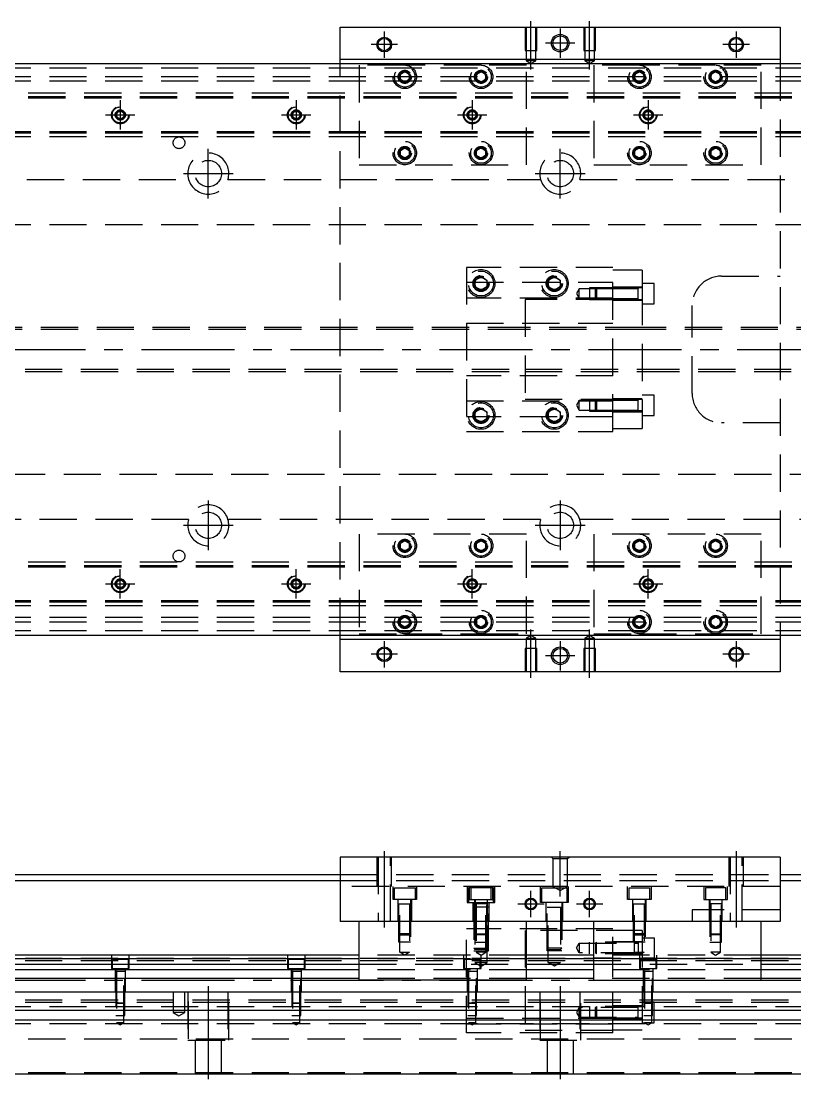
# Model space of a CAD drawing. Extents: x -21 to 1023, y -307 to 112.
# Drawn here: x 243.2 to 507, y -249.2 to 112 of the extents above; entities that cross this region are included whole.
import ezdxf

# ---------------------------------------------------------------- set-up
doc = ezdxf.new("R2010")
doc.units = 0
doc.linetypes.add('CENTER', pattern=[50.8, 31.75, -6.35, 6.35, -6.35])
doc.linetypes.add('DASHED', pattern=[19.05, 12.7, -6.35])
doc.layers.get('0').update_dxf_attribs({"linetype": 'CONTINUOUS'})
doc.layers.add('CENTER', color=1, linetype='CENTER')

msp = doc.modelspace()

# ---------------------------------------------------------------- linework, layer by layer
at = {"color": 7, "linetype": 'CONTINUOUS'}
for p, q in [((352, 110), (502, 110)), ((352, 99), (352, 110)), ((502, 110), (502, 99)), ((352, 99), (502, 99)), ((352, 97.5), (352, 99)), ((502, 99), (502, 97.5)), ((851, 97.5), (3, 97.5)), ((3, -97.5), (851, -97.5)), ((352, -99), (352, -97.5)), ((502, -97.5), (502, -99)), ((352, -110), (352, -99)), ((502, -99), (352, -99)), ((502, -99), (502, -110)), ((502, -110), (352, -110)), ((352, -173.2), (352, -195.2)), ((502, -173.2), (352, -173.2)), ((502, -173.2), (502, -195.2)), ((3, -179.2), (352, -179.2)), ((502, -179.2), (851, -179.2)), ((11, -181.2), (352, -181.2)), ((502, -181.2), (843, -181.2)), ((502, -195.2), (352, -195.2)), ((358.5, -215.2), (358.5, -195.2)), ((415.5, -215.2), (415.5, -195.2)), ((438.5, -215.2), (438.5, -195.2)), ((495.5, -215.2), (495.5, -195.2)), ((358.5, -206.7), (17, -206.7)), ((358.5, -207.952272), (17, -207.952272)), ((438.5, -206.7), (415.5, -206.7)), ((438.5, -207.952272), (415.5, -207.952272)), ((837, -206.7), (495.5, -206.7)), ((837, -207.952272), (495.5, -207.952272)), ((17, -209.72668), (358.5, -209.72668)), ((358.5, -211.623076), (17, -211.623076)), ((415.5, -209.72668), (438.5, -209.72668)), ((438.5, -211.623076), (415.5, -211.623076)), ((495.5, -209.72668), (837, -209.72668)), ((837, -211.623076), (495.5, -211.623076)), ((358.5, -214.677372), (17, -214.677372)), ((415.5, -215.2), (358.5, -215.2)), ((438.5, -214.677372), (415.5, -214.677372)), ((438.5, -215.2), (495.5, -215.2)), ((837, -214.677372), (495.5, -214.677372)), ((17, -219.2), (837, -219.2)), ((837, -225.5), (17, -225.5)), ((837, -228.9), (17, -228.9)), ((17, -247.2), (837, -247.2))]:
    msp.add_line(p, q, dxfattribs=at)
at = {"color": 3, "linetype": 'DASHED'}
for p, q in [((415.000006, 110), (415.000006, 102)), ((415.35, 110), (415.35, 102)), ((418.65, 102), (418.65, 110)), ((418.999994, 102), (418.999994, 110)), ((435.000006, 110), (435.000006, 102)), ((435.35, 110), (435.35, 102)), ((438.65, 102), (438.65, 110)), ((438.999994, 102), (438.999994, 110)), ((415.000006, 102), (418.999994, 102)), ((415.35, 102), (415.35, 98.5)), ((418.65, 98.5), (418.65, 102)), ((435.000006, 102), (438.999994, 102)), ((435.35, 102), (435.35, 98.5)), ((438.65, 98.5), (438.65, 102)), ((417, 98.5), (415.35, 98.5)), ((415.35, 98.5), (417, 97.547372)), ((418.65, 98.5), (417, 98.5)), ((417, 97.547372), (418.65, 98.5)), ((437, 98.5), (435.35, 98.5)), ((435.35, 98.5), (437, 97.547372)), ((438.65, 98.5), (437, 98.5)), ((437, 97.547372), (438.65, 98.5)), ((837, 96), (17, 96)), ((352, -97.5), (352, 97.5)), ((374, 97), (358.5, 97)), ((358.5, 97), (358.5, 63)), ((372.5, 93.866026), (374, 94.73205)), ((400, 97), (374, 97)), ((374, 94.73205), (375.5, 93.866026)), ((398.5, 93.866026), (400, 94.73205)), ((415.5, 97), (400, 97)), ((400, 94.73205), (401.5, 93.866026)), ((415.5, 63), (415.5, 97)), ((454, 97), (438.5, 97)), ((438.5, 97), (438.5, 63)), ((452.5, 93.866026), (454, 94.73205)), ((480, 97), (454, 97)), ((454, 94.73205), (455.5, 93.866026)), ((478.5, 93.866026), (480, 94.73205)), ((495.5, 97), (480, 97)), ((480, 94.73205), (481.5, 93.866026)), ((495.5, 63), (495.5, 97)), ((502, 97.5), (502, -97.5)), ((837, 93), (17, 93)), ((837, 91.5), (17, 91.5)), ((372.5, 92.133974), (372.5, 93.866026)), ((374, 91.26795), (372.5, 92.133974)), ((375.5, 92.133974), (374, 91.26795)), ((375.5, 93.866026), (375.5, 92.133974)), ((375.973226, 93.326156), (376, 93)), ((398.5, 92.133974), (398.5, 93.866026)), ((400, 91.26795), (398.5, 92.133974)), ((401.5, 92.133974), (400, 91.26795)), ((401.5, 93.866026), (401.5, 92.133974)), ((401.973226, 93.326156), (402, 93)), ((452.5, 92.133974), (452.5, 93.866026)), ((454, 91.26795), (452.5, 92.133974)), ((455.5, 92.133974), (454, 91.26795)), ((455.5, 93.866026), (455.5, 92.133974)), ((455.973226, 93.326156), (456, 93)), ((478, 93), (478.030168, 93.346066)), ((478.5, 92.133974), (478.5, 93.866026)), ((480, 91.26795), (478.5, 92.133974)), ((481.5, 92.133974), (480, 91.26795)), ((481.5, 93.866026), (481.5, 92.133974)), ((17, 87.5), (837, 87.5)), ((17, 86.247728), (837, 86.247728)), ((17, 86.1147), (837, 86.1147)), ((17, 86.1), (837, 86.1)), ((17, 85.8), (837, 85.8)), ((275.5, 80), (275.516134, 80.21941)), ((275.75, 80.721688), (277, 81.443376)), ((275.75, 79.278312), (275.75, 80.721688)), ((277, 81.443376), (278.25, 80.721688)), ((278.25, 80.721688), (278.25, 79.278312)), ((335.5, 80), (335.516134, 80.21941)), ((335.75, 80.721688), (337, 81.443376)), ((335.75, 79.278312), (335.75, 80.721688)), ((337, 81.443376), (338.25, 80.721688)), ((338.25, 80.721688), (338.25, 79.278312)), ((395.5, 80), (395.516134, 80.21941)), ((395.75, 80.721688), (397, 81.443376)), ((395.75, 79.278312), (395.75, 80.721688)), ((397, 81.443376), (398.25, 80.721688)), ((398.25, 80.721688), (398.25, 79.278312)), ((455.5, 80), (455.52041, 80.24661)), ((455.75, 80.721688), (457, 81.443376)), ((455.75, 79.278312), (455.75, 80.721688)), ((457, 81.443376), (458.25, 80.721688)), ((458.25, 80.721688), (458.25, 79.278312)), ((277, 78.556624), (275.75, 79.278312)), ((278.25, 79.278312), (277, 78.556624)), ((337, 78.556624), (335.75, 79.278312)), ((338.25, 79.278312), (337, 78.556624)), ((397, 78.556624), (395.75, 79.278312)), ((398.25, 79.278312), (397, 78.556624)), ((457, 78.556624), (455.75, 79.278312)), ((458.25, 79.278312), (457, 78.556624)), ((837, 74.2), (17, 74.2)), ((837, 73.9), (17, 73.9)), ((837, 73.8853), (17, 73.8853)), ((837, 73.752272), (17, 73.752272)), ((837, 72.5), (17, 72.5)), ((372.5, 67.866026), (374, 68.73205)), ((374, 68.73205), (375.5, 67.866026)), ((398.5, 67.866026), (400, 68.73205)), ((400, 68.73205), (401.5, 67.866026)), ((452.5, 67.866026), (454, 68.73205)), ((454, 68.73205), (455.5, 67.866026)), ((478.5, 67.866026), (480, 68.73205)), ((480, 68.73205), (481.5, 67.866026)), ((372, 67), (372.030168, 67.346066)), ((372.5, 66.133974), (372.5, 67.866026)), ((374, 65.26795), (372.5, 66.133974)), ((375.5, 66.133974), (374, 65.26795)), ((375.5, 67.866026), (375.5, 66.133974)), ((398, 67), (398.023172, 67.30356)), ((398.5, 66.133974), (398.5, 67.866026)), ((400, 65.26795), (398.5, 66.133974)), ((401.5, 66.133974), (400, 65.26795)), ((401.5, 67.866026), (401.5, 66.133974)), ((452.5, 66.133974), (452.5, 67.866026)), ((454, 65.26795), (452.5, 66.133974)), ((455.5, 66.133974), (454, 65.26795)), ((455.5, 67.866026), (455.5, 66.133974)), ((455.973226, 67.326156), (456, 67)), ((478, 67), (478.030168, 67.346066)), ((478.5, 66.133974), (478.5, 67.866026)), ((480, 65.26795), (478.5, 66.133974)), ((481.5, 66.133974), (480, 65.26795)), ((481.5, 67.866026), (481.5, 66.133974)), ((358.5, 63), (415.5, 63)), ((438.5, 63), (495.5, 63)), ((73.708204, 58), (300.291796, 58)), ((313.708204, 58), (420.291796, 58)), ((433.708204, 58), (540.291796, 58)), ((837, 42.5), (29.1, 42.5)), ((395, 28), (395, -28)), ((445, 28), (395, 28)), ((445, -28), (445, 28)), ((455, 27), (445, 27)), ((455, 27), (455, 20.976176)), ((395, 23), (445, 23)), ((398, 23.6547), (400, 24.809402)), ((398, 21.3453), (398, 23.6547)), ((400, 24.809402), (402, 23.6547)), ((402, 23.6547), (402, 21.3453)), ((402.483582, 22.786038), (402.5, 22.5)), ((422.5, 22.5), (422.52689, 22.865682)), ((423, 23.6547), (425, 24.809402)), ((423, 21.3453), (423, 23.6547)), ((425, 24.809402), (427, 23.6547)), ((427, 23.6547), (427, 21.3453)), ((459, 22.552558), (455, 22.552558)), ((459, 15.552558), (459, 22.552558)), ((482, 25), (502, 25)), ((400, 20.190598), (398, 21.3453)), ((402, 21.3453), (400, 20.190598)), ((425, 20.190598), (423, 21.3453)), ((427, 21.3453), (425, 20.190598)), ((433.5, 20.702558), (432.547372, 19.052558)), ((432.547372, 19.052558), (433.5, 17.402558)), ((433.5, 17.402558), (433.5, 20.702558)), ((437, 20.702558), (433.5, 20.702558)), ((437, 21.052554), (437, 17.052564)), ((439.35, 21.052554), (437, 21.052554)), ((439, 20.702558), (437, 20.702558)), ((439.35, 21.052558), (439, 20.702558)), ((439, 17.402558), (439, 20.702558)), ((445, 20.702558), (439, 20.702558)), ((445, 20.702558), (439, 20.702558)), ((439.35, 21.052558), (439.35, 17.052558)), ((445, 21.052556), (439.35, 21.052558)), ((445, 21.052554), (439.35, 21.052554)), ((455, 21.302558), (445, 21.302558)), ((453.605, 21.052558), (445, 21.052556)), ((455, 20.976176), (445, 20.976176)), ((453.6, 20.702558), (445, 20.702558)), ((455, 21.052558), (453.595, 21.052558)), ((453.6, 17.05324), (453.6, 21.052564)), ((453.6, 20.836098), (453.6, 21.052558)), ((453.6, 21.052558), (453.6, 20.835892)), ((455, 20.976176), (455, -20.976176)), ((445, 17.5), (395, 17.5)), ((415, 17), (415, -17)), ((445, 17), (415, 17)), ((433.5, 17.402558), (437, 17.402558)), ((437, 17.402558), (439, 17.402558)), ((437, 17.052564), (439.35, 17.052564)), ((439, 17.402558), (445, 17.402558)), ((439, 17.402558), (439.35, 17.052558)), ((439, 17.402558), (445, 17.402558)), ((439.35, 17.052564), (445, 17.052564)), ((439.35, 17.052558), (445, 17.052562)), ((445, 17.402558), (453.6, 17.402558)), ((445, 17.052562), (453.605, 17.052558)), ((445, 16.802558), (455, 16.802558)), ((453.595, 17.052558), (455, 17.052558)), ((453.6, 17.269268), (453.6, 17.052558)), ((453.6, 17.052558), (453.6, 17.26902)), ((453.6, 17.052554), (453.6, 17.05324)), ((455, 15.552558), (459, 15.552558)), ((472, -15), (472, 15)), ((415, 7.5), (54, 7.5)), ((395, 9), (445, 9)), ((455, 7.5), (415, 7.5)), ((455, 7.499994), (415, 7.499994)), ((787.005, 7.5), (455, 7.5)), ((415, 6.75), (54, 6.75)), ((455, 6.75), (415, 6.75)), ((455, 6.75), (415, 6.75)), ((787, 6.75), (455, 6.75)), ((54, -6.75), (415, -6.75)), ((415, -6.75), (455, -6.75)), ((415, -6.75), (455, -6.75)), ((455, -6.75), (787, -6.75)), ((54, -7.5), (415, -7.5)), ((445, -9), (395, -9)), ((415, -7.499994), (455, -7.499994)), ((415, -7.5), (455, -7.5)), ((455, -7.5), (787.005, -7.5)), ((395, -17.5), (445, -17.5)), ((415, -17), (445, -17)), ((433.5, -17.402558), (432.547372, -19.052558)), ((433.5, -20.702558), (433.5, -17.402558)), ((437, -17.402558), (433.5, -17.402558)), ((437, -17.052564), (437, -21.052554)), ((439.35, -17.052564), (437, -17.052564)), ((439, -17.402558), (437, -17.402558)), ((439.35, -17.052558), (439, -17.402558)), ((439, -20.702558), (439, -17.402558)), ((445, -17.402558), (439, -17.402558)), ((445, -17.402558), (439, -17.402558)), ((439.35, -17.052558), (439.35, -21.052558)), ((445, -17.052562), (439.35, -17.052558)), ((445, -17.052564), (439.35, -17.052564)), ((455, -16.802558), (445, -16.802558)), ((453.605, -17.052558), (445, -17.052562)), ((453.6, -17.402558), (445, -17.402558)), ((455, -17.052558), (453.595, -17.052558)), ((453.6, -21.051878), (453.6, -17.052554)), ((453.6, -17.26902), (453.6, -17.052558)), ((453.6, -17.052558), (453.6, -17.269226)), ((453.6, -20.836098), (453.6, -17.26902)), ((459, -15.552558), (455, -15.552558)), ((459, -22.552558), (459, -15.552558)), ((398, -21.3453), (400, -20.190598)), ((398, -23.6547), (398, -21.3453)), ((400, -20.190598), (402, -21.3453)), ((402, -21.3453), (402, -23.6547)), ((423, -21.3453), (425, -20.190598)), ((423, -23.6547), (423, -21.3453)), ((425, -20.190598), (427, -21.3453)), ((427, -21.3453), (427, -23.6547)), ((432.547372, -19.052558), (433.5, -20.702558)), ((433.5, -20.702558), (437, -20.702558)), ((437, -20.702558), (439, -20.702558)), ((437, -21.052554), (439.35, -21.052554)), ((439, -20.702558), (445, -20.702558)), ((439, -20.702558), (439.35, -21.052558)), ((439, -20.702558), (445, -20.702558)), ((439.35, -21.052554), (445, -21.052554)), ((439.35, -21.052558), (445, -21.052556)), ((445, -20.702558), (453.6, -20.702558)), ((455, -20.976176), (445, -20.976176)), ((445, -21.052556), (453.605, -21.052558)), ((445, -21.302558), (455, -21.302558)), ((453.595, -21.052558), (455, -21.052558)), ((453.6, -20.83585), (453.6, -21.052558)), ((453.6, -21.052558), (453.6, -20.836098)), ((453.6, -21.052564), (453.6, -21.051878)), ((455, -20.976176), (455, -27)), ((445, -23), (395, -23)), ((397.5, -22.5), (397.534018, -22.088984)), ((400, -24.809402), (398, -23.6547)), ((402, -23.6547), (400, -24.809402)), ((422.5, -22.5), (422.52689, -22.134318)), ((425, -24.809402), (423, -23.6547)), ((427, -23.6547), (425, -24.809402)), ((455, -22.552558), (459, -22.552558)), ((502, -25), (482, -25)), ((395, -28), (445, -28)), ((445, -27), (455, -27)), ((29.1, -42.5), (837, -42.5)), ((300.291796, -58), (73.708204, -58)), ((420.291796, -58), (313.708204, -58)), ((540.291796, -58), (433.708204, -58)), ((358.5, -63), (358.5, -97)), ((415.5, -63), (358.5, -63)), ((415.5, -97), (415.5, -63)), ((495.5, -63), (438.5, -63)), ((438.5, -63), (438.5, -97)), ((495.5, -97), (495.5, -63)), ((372, -67), (372.030168, -66.653934)), ((372.5, -66.133974), (374, -65.26795)), ((372.5, -67.866026), (372.5, -66.133974)), ((374, -68.73205), (372.5, -67.866026)), ((374, -65.26795), (375.5, -66.133974)), ((375.5, -67.866026), (374, -68.73205)), ((375.5, -66.133974), (375.5, -67.866026)), ((398, -67), (398.023172, -66.69644)), ((398.5, -66.133974), (400, -65.26795)), ((398.5, -67.866026), (398.5, -66.133974)), ((400, -68.73205), (398.5, -67.866026)), ((400, -65.26795), (401.5, -66.133974)), ((401.5, -67.866026), (400, -68.73205)), ((401.5, -66.133974), (401.5, -67.866026)), ((452, -67), (452.023172, -66.69644)), ((452.5, -66.133974), (454, -65.26795)), ((452.5, -67.866026), (452.5, -66.133974)), ((454, -68.73205), (452.5, -67.866026)), ((454, -65.26795), (455.5, -66.133974)), ((455.5, -67.866026), (454, -68.73205)), ((455.5, -66.133974), (455.5, -67.866026)), ((478.5, -66.133974), (480, -65.26795)), ((478.5, -67.866026), (478.5, -66.133974)), ((480, -68.73205), (478.5, -67.866026)), ((480, -65.26795), (481.5, -66.133974)), ((481.5, -67.866026), (480, -68.73205)), ((481.5, -66.133974), (481.5, -67.866026)), ((481.973226, -66.673844), (482, -67)), ((17, -72.5), (837, -72.5)), ((17, -73.752272), (837, -73.752272)), ((17, -73.8853), (837, -73.8853)), ((17, -73.9), (837, -73.9)), ((17, -74.2), (837, -74.2)), ((275.75, -79.278312), (277, -78.556624)), ((275.75, -80.721688), (275.75, -79.278312)), ((277, -78.556624), (278.25, -79.278312)), ((278.25, -79.278312), (278.25, -80.721688)), ((335.75, -79.278312), (337, -78.556624)), ((335.75, -80.721688), (335.75, -79.278312)), ((337, -78.556624), (338.25, -79.278312)), ((338.25, -79.278312), (338.25, -80.721688)), ((395.75, -79.278312), (397, -78.556624)), ((395.75, -80.721688), (395.75, -79.278312)), ((397, -78.556624), (398.25, -79.278312)), ((398.25, -79.278312), (398.25, -80.721688)), ((455.75, -79.278312), (457, -78.556624)), ((455.75, -80.721688), (455.75, -79.278312)), ((457, -78.556624), (458.25, -79.278312)), ((458.25, -79.278312), (458.25, -80.721688)), ((277, -81.443376), (275.75, -80.721688)), ((278.25, -80.721688), (277, -81.443376)), ((278.477374, -79.74045), (278.5, -80)), ((337, -81.443376), (335.75, -80.721688)), ((338.25, -80.721688), (337, -81.443376)), ((338.477374, -79.74045), (338.5, -80)), ((397, -81.443376), (395.75, -80.721688)), ((398.25, -80.721688), (397, -81.443376)), ((398.477374, -79.74045), (398.5, -80)), ((455.5, -80), (455.52041, -79.75339)), ((457, -81.443376), (455.75, -80.721688)), ((458.25, -80.721688), (457, -81.443376)), ((837, -85.8), (17, -85.8)), ((837, -86.1), (17, -86.1)), ((837, -86.1147), (17, -86.1147)), ((837, -86.247728), (17, -86.247728)), ((837, -87.5), (17, -87.5)), ((837, -91.5), (17, -91.5)), ((837, -93), (17, -93)), ((372, -93), (372.030168, -92.653934)), ((372.5, -92.133974), (374, -91.26795)), ((372.5, -93.866026), (372.5, -92.133974)), ((374, -94.73205), (372.5, -93.866026)), ((374, -91.26795), (375.5, -92.133974)), ((375.5, -93.866026), (374, -94.73205)), ((375.5, -92.133974), (375.5, -93.866026)), ((398.5, -92.133974), (400, -91.26795)), ((398.5, -93.866026), (398.5, -92.133974)), ((400, -94.73205), (398.5, -93.866026)), ((400, -91.26795), (401.5, -92.133974)), ((401.5, -93.866026), (400, -94.73205)), ((401.5, -92.133974), (401.5, -93.866026)), ((401.973226, -92.673844), (402, -93)), ((452, -93), (452.023172, -92.69644)), ((452.5, -92.133974), (454, -91.26795)), ((452.5, -93.866026), (452.5, -92.133974)), ((454, -94.73205), (452.5, -93.866026)), ((454, -91.26795), (455.5, -92.133974)), ((455.5, -93.866026), (454, -94.73205)), ((455.5, -92.133974), (455.5, -93.866026)), ((478.5, -92.133974), (480, -91.26795)), ((478.5, -93.866026), (478.5, -92.133974)), ((480, -94.73205), (478.5, -93.866026)), ((480, -91.26795), (481.5, -92.133974)), ((481.5, -93.866026), (480, -94.73205)), ((481.5, -92.133974), (481.5, -93.866026)), ((481.973226, -92.673844), (482, -93)), ((837, -96), (17, -96)), ((358.5, -97), (374, -97)), ((374, -97), (400, -97)), ((400, -97), (415.5, -97)), ((438.5, -97), (454, -97)), ((454, -97), (480, -97)), ((480, -97), (495.5, -97)), ((417, -97.547372), (415.35, -98.5)), ((415.35, -98.5), (417, -98.5)), ((415.35, -98.5), (415.35, -102)), ((418.65, -98.5), (417, -97.547372)), ((417, -98.5), (418.65, -98.5)), ((418.65, -102), (418.65, -98.5)), ((437, -97.547372), (435.35, -98.5)), ((435.35, -98.5), (437, -98.5)), ((435.35, -98.5), (435.35, -102)), ((438.65, -98.5), (437, -97.547372)), ((437, -98.5), (438.65, -98.5)), ((438.65, -102), (438.65, -98.5)), ((418.999994, -102), (415.000006, -102)), ((415.000006, -102), (415.000006, -110)), ((415.35, -102), (415.35, -110)), ((418.65, -110), (418.65, -102)), ((418.999994, -110), (418.999994, -102)), ((438.999994, -102), (435.000006, -102)), ((435.000006, -102), (435.000006, -110)), ((435.35, -102), (435.35, -110)), ((438.65, -110), (438.65, -102)), ((438.999994, -110), (438.999994, -102)), ((364.500006, -173.2), (364.500006, -183.2)), ((364.9, -173.2), (364.9, -195.2)), ((369.1, -195.2), (369.1, -173.2)), ((369.499994, -183.2), (369.499994, -173.2)), ((424.5, -173.7), (424, -173.2)), ((429.5, -173.7), (430, -173.2)), ((484.500006, -173.2), (484.500006, -183.2)), ((484.9, -173.2), (484.9, -195.2)), ((489.1, -195.2), (489.1, -173.2)), ((489.499994, -183.2), (489.499994, -173.2)), ((424.5, -173.7), (424.5, -183.2)), ((424.5, -173.7), (429.5, -173.7)), ((429.5, -183.2), (429.5, -173.7)), ((352, -179.2), (502, -179.2)), ((352, -181.2), (502, -181.2)), ((502, -183.2), (352, -183.2)), ((370, -187.7), (370, -183.2)), ((370.5, -183.7), (377.5, -183.7)), ((370.5, -187.7), (370.5, -183.7)), ((377.5, -183.7), (377.5, -187.7)), ((378, -183.2), (378, -187.7)), ((395.25, -183.2), (395.25, -188.7)), ((396.5, -183.7), (395.75, -183.7)), ((395.75, -183.7), (395.75, -188.7)), ((396, -183.2), (396, -187.7)), ((403.5, -183.7), (396.5, -183.7)), ((396.5, -183.7), (396.5, -187.7)), ((403.5, -183.7), (396.5, -183.7)), ((403.5, -187.7), (403.5, -183.7)), ((404.25, -183.7), (403.5, -183.7)), ((404, -187.7), (404, -183.2)), ((404.25, -188.7), (404.25, -183.7)), ((404.75, -188.7), (404.75, -183.2)), ((420.25, -188.7), (420.25, -183.2)), ((420.75, -183.7), (421.5, -183.7)), ((420.75, -188.7), (420.75, -183.7)), ((421.5, -183.7), (428.5, -183.7)), ((429.5, -183.2), (424.5, -183.2)), ((424.5, -183.2), (427, -184.643376)), ((427, -184.643376), (429.5, -183.2)), ((428.5, -183.7), (429.25, -183.7)), ((429.25, -183.7), (429.25, -188.7)), ((429.75, -183.2), (429.75, -188.7)), ((450, -187.7), (450, -183.2)), ((450.5, -183.7), (457.5, -183.7)), ((450.5, -187.7), (450.5, -183.7)), ((457.5, -183.7), (457.5, -187.7)), ((458, -183.2), (458, -187.7)), ((476, -183.2), (476, -187.7)), ((483.5, -183.7), (476.5, -183.7)), ((476.5, -183.7), (476.5, -187.7)), ((483.5, -187.7), (483.5, -183.7)), ((484, -187.7), (484, -183.2)), ((378, -187.7), (370, -187.7)), ((371.75, -195.2), (371.75, -187.7)), ((372.000006, -202.2), (371.999986, -187.7)), ((376.000014, -187.7), (375.999994, -202.2)), ((376.25, -187.7), (376.25, -195.2)), ((396, -187.7), (404, -187.7)), ((397.75, -187.7), (397.75, -195.2)), ((397.999986, -187.7), (398.000006, -202.2)), ((401.999994, -202.2), (402.000014, -187.7)), ((402.25, -195.2), (402.25, -187.7)), ((458, -187.7), (450, -187.7)), ((451.75, -195.2), (451.75, -187.7)), ((452.000006, -202.2), (451.999986, -187.7)), ((456.000014, -187.7), (455.999994, -202.2)), ((456.25, -187.7), (456.25, -195.2)), ((476, -187.7), (484, -187.7)), ((477.75, -187.7), (477.75, -195.2)), ((477.999986, -187.7), (478.000006, -202.2)), ((481.999994, -202.2), (482.000014, -187.7)), ((482.25, -195.2), (482.25, -187.7)), ((371.999994, -189.1), (376.000006, -189.1)), ((372.35, -205.7), (372.35, -189.1)), ((375.65, -189.1), (375.65, -205.7)), ((395.25, -188.7), (404.75, -188.7)), ((397.25, -188.7), (397.25, -195.2)), ((402.500006, -190.3), (397.499994, -190.3)), ((397.500006, -188.7), (397.500006, -205.2)), ((397.9, -190.3), (397.9, -209.2)), ((402.000006, -189.1), (397.999994, -189.1)), ((398.35, -189.1), (398.35, -205.7)), ((401.65, -205.7), (401.65, -189.1)), ((402.1, -209.2), (402.1, -190.3)), ((402.499994, -205.2), (402.499994, -188.7)), ((402.75, -195.2), (402.75, -188.7)), ((429.75, -188.7), (420.25, -188.7)), ((422.25, -195.2), (422.25, -188.7)), ((422.499994, -190.3), (427.500006, -190.3)), ((422.500006, -205.2), (422.500006, -188.7)), ((422.9, -209.2), (422.9, -190.3)), ((427.1, -190.3), (427.1, -209.2)), ((427.499994, -188.7), (427.499994, -205.2)), ((427.75, -188.7), (427.75, -195.2)), ((451.999994, -189.1), (456.000006, -189.1)), ((452.35, -205.7), (452.35, -189.1)), ((455.65, -189.1), (455.65, -205.7)), ((472, -191.2), (472, -195.2)), ((502, -191.2), (472, -191.2)), ((482.000006, -189.1), (477.999994, -189.1)), ((478.35, -189.1), (478.35, -205.7)), ((481.65, -205.7), (481.65, -189.1)), ((395, -233.2), (395, -195.2)), ((445, -197.7), (395, -197.7)), ((452, -198.2), (415, -198.2)), ((415, -198.2), (415, -232.2)), ((445, -233.2), (445, -195.2)), ((445, -232.2), (445, -198.2)), ((452.35, -198.2), (452, -198.2)), ((455, -198.2), (452.35, -198.2)), ((455, -198.2), (455, -232.2)), ((376, -199.35), (372, -199.35)), ((372.35, -199.7), (372, -199.35)), ((375.999994, -202.2), (372.000006, -202.2)), ((372.35, -199.7), (375.65, -199.7)), ((376, -199.35), (375.65, -199.7)), ((398, -199.35), (402, -199.35)), ((398, -199.35), (398.35, -199.7)), ((398.000006, -202.2), (401.999994, -202.2)), ((401.65, -199.7), (398.35, -199.7)), ((401.65, -199.7), (402, -199.35)), ((455, -202.199975), (437, -202.200006)), ((437, -206.199994), (437, -202.200006)), ((439, -202.55), (439.35, -202.2)), ((439.35, -204.9), (439.35, -202.2)), ((445, -201.95), (455, -201.95)), ((456, -199.35), (452, -199.35)), ((452.35, -199.7), (452, -199.35)), ((455.999994, -202.2), (452.000006, -202.2)), ((452.35, -199.7), (455.65, -199.7)), ((453.6, -202.199994), (453.6, -206.200006)), ((455, -200.7), (459, -200.7)), ((456, -199.35), (455.65, -199.7)), ((459, -200.7), (459, -207.7)), ((478, -199.35), (482, -199.35)), ((478, -199.35), (478.35, -199.7)), ((478.000006, -202.2), (481.999994, -202.2)), ((481.65, -199.7), (478.35, -199.7)), ((481.65, -199.7), (482, -199.35)), ((372.35, -205.7), (375.65, -205.7)), ((374, -206.652628), (372.35, -205.7)), ((375.65, -205.7), (374, -206.652628)), ((397.5, -204.3), (402.5, -204.3)), ((397.5, -204.3), (397.9, -204.7)), ((397.500006, -205.2), (402.499994, -205.2)), ((402.1, -204.7), (397.9, -204.7)), ((401.65, -205.7), (398.35, -205.7)), ((398.35, -205.7), (400, -206.652628)), ((400, -206.652628), (401.65, -205.7)), ((402.1, -204.7), (402.5, -204.3)), ((427.5, -204.3), (422.5, -204.3)), ((422.9, -204.7), (422.5, -204.3)), ((427.499994, -205.2), (422.500006, -205.2)), ((422.9, -204.7), (427.1, -204.7)), ((427.5, -204.3), (427.1, -204.7)), ((432.547372, -204.2), (433.5, -202.55)), ((433.5, -205.85), (432.547372, -204.2)), ((433.5, -202.55), (433.5, -205.85)), ((433.5, -202.55), (453.6, -202.55)), ((453.6, -205.85), (433.5, -205.85)), ((439, -202.55), (439, -204.9)), ((439, -204.9), (439, -205.85)), ((439.35, -206.2), (439, -205.85)), ((439.35, -206.2), (439.35, -204.9)), ((452.35, -205.7), (455.65, -205.7)), ((454, -206.652628), (452.35, -205.7)), ((455.65, -205.7), (454, -206.652628)), ((481.65, -205.7), (478.35, -205.7)), ((478.35, -205.7), (480, -206.652628)), ((480, -206.652628), (481.65, -205.7)), ((54, -207.699332), (787.005, -207.699332)), ((54, -208.449332), (787, -208.449332)), ((274, -206.7), (274, -211.2)), ((279.75, -208.2), (274.25, -208.2)), ((274.25, -208.2), (274.25, -211.2)), ((279.75, -211.2), (279.75, -208.2)), ((280, -211.2), (280, -206.7)), ((334, -206.7), (334, -211.2)), ((339.75, -208.2), (334.25, -208.2)), ((334.25, -208.2), (334.25, -211.2)), ((339.75, -211.2), (339.75, -208.2)), ((340, -211.2), (340, -206.7)), ((415.5, -206.7), (358.5, -206.7)), ((415.5, -207.952272), (358.5, -207.952272)), ((394, -206.7), (394, -211.2)), ((399.75, -208.2), (394.25, -208.2)), ((394.25, -208.2), (394.25, -211.2)), ((402.1, -209.2), (397.9, -209.2)), ((397.9, -209.2), (400, -210.412436)), ((399.75, -211.2), (399.75, -208.2)), ((400, -211.2), (400, -206.7)), ((400, -210.412436), (402.1, -209.2)), ((422.9, -209.2), (427.1, -209.2)), ((425, -210.412436), (422.9, -209.2)), ((427.1, -209.2), (425, -210.412436)), ((455, -206.200025), (437, -206.199994)), ((495.5, -206.7), (438.5, -206.7)), ((445, -207.700006), (438.5, -207.700006)), ((495.5, -207.952272), (438.5, -207.952272)), ((455, -206.45), (445, -206.45)), ((454, -206.7), (454, -211.2)), ((459.75, -208.2), (454.25, -208.2)), ((454.25, -208.2), (454.25, -211.2)), ((455, -207.7), (459, -207.7)), ((459, -207.7), (455, -207.7)), ((459.75, -211.2), (459.75, -208.2)), ((460, -211.2), (460, -206.7)), ((274, -211.2), (280, -211.2)), ((275.25, -211.2), (275.25, -219.2)), ((278.500006, -212.2), (275.499994, -212.2)), ((275.500006, -211.2), (275.500006, -227.2)), ((275.75, -212.2), (275.75, -229.7)), ((278.25, -229.7), (278.25, -212.2)), ((278.499994, -227.2), (278.499994, -211.2)), ((278.75, -219.2), (278.75, -211.2)), ((334, -211.2), (340, -211.2)), ((335.25, -211.2), (335.25, -219.2)), ((338.500006, -212.2), (335.499994, -212.2)), ((335.500006, -211.2), (335.500006, -227.2)), ((335.75, -212.2), (335.75, -229.7)), ((338.25, -229.7), (338.25, -212.2)), ((338.499994, -227.2), (338.499994, -211.2)), ((338.75, -219.2), (338.75, -211.2)), ((358.5, -209.72668), (415.5, -209.72668)), ((415.5, -211.623076), (358.5, -211.623076)), ((394, -211.2), (400, -211.2)), ((395.25, -211.2), (395.25, -219.2)), ((398.500006, -212.2), (395.499994, -212.2)), ((395.500006, -211.2), (395.500006, -227.2)), ((395.75, -212.2), (395.75, -229.7)), ((398.25, -229.7), (398.25, -212.2)), ((398.499994, -227.2), (398.499994, -211.2)), ((398.75, -219.2), (398.75, -211.2)), ((438.5, -209.72668), (495.5, -209.72668)), ((495.5, -211.623076), (438.5, -211.623076)), ((454, -211.2), (460, -211.2)), ((455.25, -211.2), (455.25, -219.2)), ((458.500006, -212.2), (455.499994, -212.2)), ((455.500006, -211.2), (455.500006, -227.2)), ((455.75, -212.2), (455.75, -229.7)), ((458.25, -229.7), (458.25, -212.2)), ((458.499994, -227.2), (458.499994, -211.2)), ((458.75, -219.2), (458.75, -211.2)), ((415.5, -214.677372), (358.5, -214.677372)), ((495.5, -214.677372), (438.5, -214.677372)), ((295, -219.2), (295, -226.2)), ((299, -226.2), (299, -219.2)), ((300, -219.2), (300, -235.7)), ((300.291796, -235.2), (300.291796, -219.2)), ((313.708204, -219.2), (313.708204, -235.2)), ((314, -235.7), (314, -219.2)), ((420, -219.2), (420, -235.7)), ((420.291796, -235.2), (420.291796, -219.2)), ((433.708204, -219.2), (433.708204, -235.2)), ((434, -235.7), (434, -219.2)), ((54, -221.95), (787, -221.95)), ((54, -222.7), (787.005, -222.7)), ((275.5, -222.95), (278.5, -222.95)), ((275.5, -222.95), (275.75, -223.2)), ((278.25, -223.2), (275.75, -223.2)), ((278.25, -223.2), (278.5, -222.95)), ((335.5, -222.95), (338.5, -222.95)), ((335.5, -222.95), (335.75, -223.2)), ((338.25, -223.2), (335.75, -223.2)), ((338.25, -223.2), (338.5, -222.95)), ((395.5, -222.95), (398.5, -222.95)), ((395.5, -222.95), (395.75, -223.2)), ((398.25, -223.2), (395.75, -223.2)), ((398.25, -223.2), (398.5, -222.95)), ((459, -222.7), (455, -222.7)), ((455.5, -222.95), (458.5, -222.95)), ((455.5, -222.95), (455.75, -223.2)), ((458.25, -223.2), (455.75, -223.2)), ((458.25, -223.2), (458.5, -222.95)), ((459, -229.7), (459, -222.7)), ((837, -224.35), (17, -224.35)), ((275.500006, -227.2), (278.499994, -227.2)), ((299, -226.2), (295, -226.2)), ((295, -226.2), (297, -227.3547)), ((297, -227.3547), (299, -226.2)), ((335.500006, -227.2), (338.499994, -227.2)), ((395.500006, -227.2), (398.499994, -227.2)), ((433.5, -224.55), (432.547372, -226.2)), ((432.547372, -226.2), (433.5, -227.85)), ((433.5, -227.85), (433.5, -224.55)), ((453.6, -224.55), (433.5, -224.55)), ((455, -224.199975), (437, -224.200006)), ((437, -224.200006), (437, -228.199994)), ((439.35, -224.2), (439, -224.55)), ((439, -225.5), (439, -224.55)), ((439, -227.85), (439, -225.5)), ((439.35, -224.2), (439.35, -225.5)), ((439.35, -225.5), (439.35, -228.2)), ((455, -223.95), (445, -223.95)), ((453.6, -228.200006), (453.6, -224.199994)), ((455.500006, -227.2), (458.499994, -227.2)), ((837, -230.05), (17, -230.05)), ((278.25, -229.7), (275.75, -229.7)), ((275.75, -229.7), (277, -230.421688)), ((277, -230.421688), (278.25, -229.7)), ((338.25, -229.7), (335.75, -229.7)), ((335.75, -229.7), (337, -230.421688)), ((337, -230.421688), (338.25, -229.7)), ((395, -228.2), (445, -228.2)), ((445, -230.208332), (395, -230.208332)), ((398.25, -229.7), (395.75, -229.7)), ((395.75, -229.7), (397, -230.421688)), ((397, -230.421688), (398.25, -229.7)), ((433.5, -227.85), (453.6, -227.85)), ((455, -228.200025), (437, -228.199994)), ((439, -227.85), (439.35, -228.2)), ((445, -228.45), (455, -228.45)), ((455, -229.7), (459, -229.7)), ((458.25, -229.7), (455.75, -229.7)), ((455.75, -229.7), (457, -230.421688)), ((457, -230.421688), (458.25, -229.7)), ((445, -233.2), (395, -233.2)), ((415, -232.2), (445, -232.2)), ((455, -232.2), (445, -232.2)), ((17, -235.2), (837, -235.2)), ((300, -235.7), (314, -235.7)), ((302.5, -235.7), (302.5, -247.2)), ((311.5, -247.2), (311.5, -235.7)), ((420, -235.7), (434, -235.7)), ((422.5, -235.7), (422.5, -247.2)), ((431.5, -247.2), (431.5, -235.7)), ((17, -246.7), (837, -246.7))]:
    msp.add_line(p, q, dxfattribs=at)
at = {"color": 3, "linetype": 'CONTINUOUS'}
for centre, radius in [((367, 104), 2.5), ((487, 104), 2.5), ((367, -104), 2.5), ((487, -104), 2.5), ((417, -189.2), 2), ((437, -189.2), 2)]:
    msp.add_circle(centre, radius, dxfattribs=at)
at = {"color": 7, "linetype": 'CONTINUOUS'}
for centre, radius in [((367, 104), 2.1), ((427, 104.5), 3), ((427, 104.5), 2.5), ((487, 104), 2.1), ((367, -104), 2.1), ((427, -104.5), 3), ((427, -104.5), 2.5), ((487, -104), 2.1), ((417, -189.2), 1.65), ((437, -189.2), 1.65)]:
    msp.add_circle(centre, radius, dxfattribs=at)
at = {"color": 3, "linetype": 'DASHED'}
for centre, radius in [((374, 93), 4), ((374, 93), 3.5), ((374, 93), 2.25), ((374, 93), 2), ((400, 93), 4), ((400, 93), 3.5), ((400, 93), 2.25), ((400, 93), 2), ((454, 93), 4), ((454, 93), 3.5), ((454, 93), 2.25), ((454, 93), 2), ((480, 93), 4), ((480, 93), 3.5), ((480, 93), 2.25), ((480, 93), 2), ((277, 80), 3), ((277, 80), 2.75), ((277, 80), 1.75), ((277, 80), 1.5), ((277, 80), 1.25), ((337, 80), 3), ((337, 80), 2.75), ((337, 80), 1.75), ((337, 80), 1.5), ((337, 80), 1.25), ((397, 80), 3), ((397, 80), 2.75), ((397, 80), 1.75), ((397, 80), 1.5), ((397, 80), 1.25), ((457, 80), 3), ((457, 80), 2.75), ((457, 80), 1.75), ((457, 80), 1.5), ((457, 80), 1.25), ((297, 70.5), 2), ((374, 67), 4), ((374, 67), 3.5), ((374, 67), 2.25), ((374, 67), 2), ((374, 67), 1.65), ((400, 67), 4), ((400, 67), 3.5), ((400, 67), 2.25), ((400, 67), 2), ((400, 67), 1.65), ((454, 67), 4), ((454, 67), 3.5), ((454, 67), 2.25), ((454, 67), 2), ((454, 67), 1.65), ((480, 67), 4), ((480, 67), 3.5), ((480, 67), 2.25), ((480, 67), 2), ((480, 67), 1.65), ((307, 60), 4.5), ((427, 60), 4.5), ((400, 22.5), 4.75), ((400, 22.5), 4.25), ((425, 22.5), 4.75), ((425, 22.5), 4.25), ((400, 22.5), 2.75), ((400, 22.5), 2.5), ((400, 22.5), 2.1), ((425, 22.5), 2.75), ((425, 22.5), 2.5), ((425, 22.5), 2.1), ((400, -22.5), 4.75), ((425, -22.5), 4.75), ((400, -22.5), 4.25), ((400, -22.5), 2.75), ((400, -22.5), 2.5), ((400, -22.5), 2.1), ((425, -22.5), 4.25), ((425, -22.5), 2.75), ((425, -22.5), 2.5), ((425, -22.5), 2.1), ((307, -60), 4.5), ((427, -60), 4.5), ((374, -67), 4), ((374, -67), 3.5), ((374, -67), 2.25), ((374, -67), 2), ((400, -67), 4), ((400, -67), 3.5), ((400, -67), 2.25), ((400, -67), 2), ((454, -67), 4), ((454, -67), 3.5), ((454, -67), 2.25), ((454, -67), 2), ((480, -67), 4), ((480, -67), 3.5), ((480, -67), 2.25), ((480, -67), 2), ((297, -70.5), 2), ((374, -67), 1.65), ((400, -67), 1.65), ((454, -67), 1.65), ((480, -67), 1.65), ((277, -80), 3), ((277, -80), 2.75), ((277, -80), 1.75), ((277, -80), 1.5), ((277, -80), 1.25), ((337, -80), 3), ((337, -80), 2.75), ((337, -80), 1.75), ((337, -80), 1.5), ((337, -80), 1.25), ((397, -80), 3), ((397, -80), 2.75), ((397, -80), 1.75), ((397, -80), 1.5), ((397, -80), 1.25), ((457, -80), 3), ((457, -80), 2.75), ((457, -80), 1.75), ((457, -80), 1.5), ((457, -80), 1.25), ((374, -93), 4), ((374, -93), 3.5), ((400, -93), 4), ((400, -93), 3.5), ((454, -93), 4), ((454, -93), 3.5), ((480, -93), 4), ((480, -93), 3.5), ((374, -93), 2.25), ((374, -93), 2), ((400, -93), 2.25), ((400, -93), 2), ((454, -93), 2.25), ((454, -93), 2), ((480, -93), 2.25), ((480, -93), 2)]:
    msp.add_circle(centre, radius, dxfattribs=at)
for centre, radius, start, end in [((374, 93), 1.65, 144.619977, 155.380023), ((374, 93), 1.65, 95.380023, 144.619977), ((374, 93), 1.65, 84.619977, 95.380023), ((374, 93), 1.65, 35.380023, 84.619977), ((374, 93), 1.65, 24.619977, 35.380023), ((400, 93), 1.65, 144.619977, 155.380023), ((400, 93), 1.65, 95.380023, 144.619977), ((400, 93), 1.65, 84.619977, 95.380023), ((400, 93), 1.65, 35.380023, 84.619977), ((400, 93), 1.65, 24.619977, 35.380023), ((454, 93), 1.65, 144.619977, 155.380023), ((454, 93), 1.65, 95.380023, 144.619977), ((454, 93), 1.65, 84.619977, 95.380023), ((454, 93), 1.65, 35.380023, 84.619977), ((454, 93), 1.65, 24.619977, 35.380023), ((480, 93), 1.65, 144.619977, 155.380023), ((480, 93), 1.65, 95.380023, 144.619977), ((480, 93), 1.65, 84.619977, 95.380023), ((480, 93), 1.65, 35.380023, 84.619977), ((480, 93), 1.65, 24.619977, 35.380023), ((374, 93), 1.65, 155.380023, 180), ((374, 93), 1.65, 180, 204.619977), ((374, 93), 1.65, 204.619977, 215.380023), ((374, 93), 1.65, 215.380023, 264.619977), ((374, 93), 1.65, 264.619977, 275.380023), ((374, 93), 1.65, 275.380023, 324.619977), ((374, 93), 1.65, 324.619977, 335.380023), ((374, 93), 1.65, 335.380023, 24.619977), ((400, 93), 1.65, 155.380023, 180), ((400, 93), 1.65, 180, 204.619977), ((400, 93), 1.65, 204.619977, 215.380023), ((400, 93), 1.65, 215.380023, 264.619977), ((400, 93), 1.65, 264.619977, 275.380023), ((400, 93), 1.65, 275.380023, 324.619977), ((400, 93), 1.65, 324.619977, 335.380023), ((400, 93), 1.65, 335.380023, 24.619977), ((454, 93), 1.65, 155.380023, 180), ((454, 93), 1.65, 180, 204.619977), ((454, 93), 1.65, 204.619977, 215.380023), ((454, 93), 1.65, 215.380023, 264.619977), ((454, 93), 1.65, 264.619977, 275.380023), ((454, 93), 1.65, 275.380023, 324.619977), ((454, 93), 1.65, 324.619977, 335.380023), ((454, 93), 1.65, 335.380023, 24.619977), ((480, 93), 1.65, 155.380023, 180), ((480, 93), 1.65, 180, 204.619977), ((480, 93), 1.65, 204.619977, 215.380023), ((480, 93), 1.65, 215.380023, 264.619977), ((480, 93), 1.65, 264.619977, 275.380023), ((480, 93), 1.65, 275.380023, 324.619977), ((480, 93), 1.65, 324.619977, 335.380023), ((480, 93), 1.65, 335.380023, 24.619977), ((307, 60), 7, 343.39845, 196.60155), ((427, 60), 7, 343.39845, 196.60155), ((307, 60), 7, 196.60155, 343.39845), ((427, 60), 7, 196.60155, 343.39845), ((482, 15), 10, 90, 180), ((482, -15), 10, 180, 270), ((307, -60), 7, 16.60155, 163.39845), ((427, -60), 7, 16.60155, 163.39845), ((307, -60), 7, 163.39845, 16.60155), ((427, -60), 7, 163.39845, 16.60155), ((374, -93), 1.65, 155.380023, 180), ((374, -93), 1.65, 180, 204.619977), ((374, -93), 1.65, 144.619977, 155.380023), ((374, -93), 1.65, 204.619977, 215.380023), ((374, -93), 1.65, 95.380023, 144.619977), ((374, -93), 1.65, 84.619977, 95.380023), ((374, -93), 1.65, 35.380023, 84.619977), ((374, -93), 1.65, 24.619977, 35.380023), ((374, -93), 1.65, 324.619977, 335.380023), ((374, -93), 1.65, 335.380023, 24.619977), ((400, -93), 1.65, 155.380023, 180), ((400, -93), 1.65, 180, 204.619977), ((400, -93), 1.65, 144.619977, 155.380023), ((400, -93), 1.65, 204.619977, 215.380023), ((400, -93), 1.65, 95.380023, 144.619977), ((400, -93), 1.65, 84.619977, 95.380023), ((400, -93), 1.65, 35.380023, 84.619977), ((400, -93), 1.65, 24.619977, 35.380023), ((400, -93), 1.65, 324.619977, 335.380023), ((400, -93), 1.65, 335.380023, 24.619977), ((454, -93), 1.65, 155.380023, 180), ((454, -93), 1.65, 180, 204.619977), ((454, -93), 1.65, 144.619977, 155.380023), ((454, -93), 1.65, 204.619977, 215.380023), ((454, -93), 1.65, 95.380023, 144.619977), ((454, -93), 1.65, 84.619977, 95.380023), ((454, -93), 1.65, 35.380023, 84.619977), ((454, -93), 1.65, 24.619977, 35.380023), ((454, -93), 1.65, 324.619977, 335.380023), ((454, -93), 1.65, 335.380023, 24.619977), ((480, -93), 1.65, 155.380023, 180), ((480, -93), 1.65, 180, 204.619977), ((480, -93), 1.65, 144.619977, 155.380023), ((480, -93), 1.65, 204.619977, 215.380023), ((480, -93), 1.65, 95.380023, 144.619977), ((480, -93), 1.65, 84.619977, 95.380023), ((480, -93), 1.65, 35.380023, 84.619977), ((480, -93), 1.65, 24.619977, 35.380023), ((480, -93), 1.65, 324.619977, 335.380023), ((480, -93), 1.65, 335.380023, 24.619977), ((374, -93), 1.65, 215.380023, 264.619977), ((374, -93), 1.65, 264.619977, 275.380023), ((374, -93), 1.65, 275.380023, 324.619977), ((400, -93), 1.65, 215.380023, 264.619977), ((400, -93), 1.65, 264.619977, 275.380023), ((400, -93), 1.65, 275.380023, 324.619977), ((454, -93), 1.65, 215.380023, 264.619977), ((454, -93), 1.65, 264.619977, 275.380023), ((454, -93), 1.65, 275.380023, 324.619977), ((480, -93), 1.65, 215.380023, 264.619977), ((480, -93), 1.65, 264.619977, 275.380023), ((480, -93), 1.65, 275.380023, 324.619977)]:
    msp.add_arc(centre, radius, start, end, dxfattribs=at)
at = {"layer": 'CENTER', "color": 1, "linetype": 'CENTER'}
for p, q in [((417, 95.547372), (417, 112)), ((437, 95.547372), (437, 112)), ((367, 108.5), (367, 99.5)), ((427, 109.5), (427, 99.5)), ((487, 108.5), (487, 99.5)), ((371.5, 104), (362.5, 104)), ((432, 104.5), (422, 104.5)), ((491.5, 104), (482.5, 104)), ((277, 85), (277, 75)), ((337, 85), (337, 75)), ((397, 85), (397, 75)), ((457, 85), (457, 75)), ((272, 80), (282, 80)), ((332, 80), (342, 80)), ((392, 80), (402, 80)), ((452, 80), (462, 80)), ((307, 51.5), (307, 68.5)), ((427, 51.5), (427, 68.5)), ((298.5, 60), (315.5, 60)), ((418.5, 60), (435.5, 60)), ((-20.607194, 0), (887.569477, 0)), ((307, -51.5), (307, -68.5)), ((427, -51.5), (427, -68.5)), ((298.5, -60), (315.5, -60)), ((418.5, -60), (435.5, -60)), ((277, -85), (277, -75)), ((337, -85), (337, -75)), ((397, -85), (397, -75)), ((457, -85), (457, -75)), ((272, -80), (282, -80)), ((332, -80), (342, -80)), ((392, -80), (402, -80)), ((452, -80), (462, -80)), ((417, -112), (417, -95.547372)), ((437, -112), (437, -95.547372)), ((367, -99.5), (367, -108.5)), ((427, -99.5), (427, -109.5)), ((487, -99.5), (487, -108.5)), ((371.5, -104), (362.5, -104)), ((432, -104.5), (422, -104.5)), ((491.5, -104), (482.5, -104)), ((367, -171.2), (367, -197.2)), ((427, -186.643376), (427, -171.2)), ((487, -171.2), (487, -197.2)), ((417, -193.7), (417, -184.7)), ((437, -193.7), (437, -184.7)), ((412.5, -189.2), (421.5, -189.2)), ((432.5, -189.2), (441.5, -189.2)), ((-20.607194, -215.2), (887.569477, -215.2)), ((307, -217.2), (307, -249.2)), ((427, -217.2), (427, -249.2))]:
    msp.add_line(p, q, dxfattribs=at)

doc.saveas('drawing.dxf')
